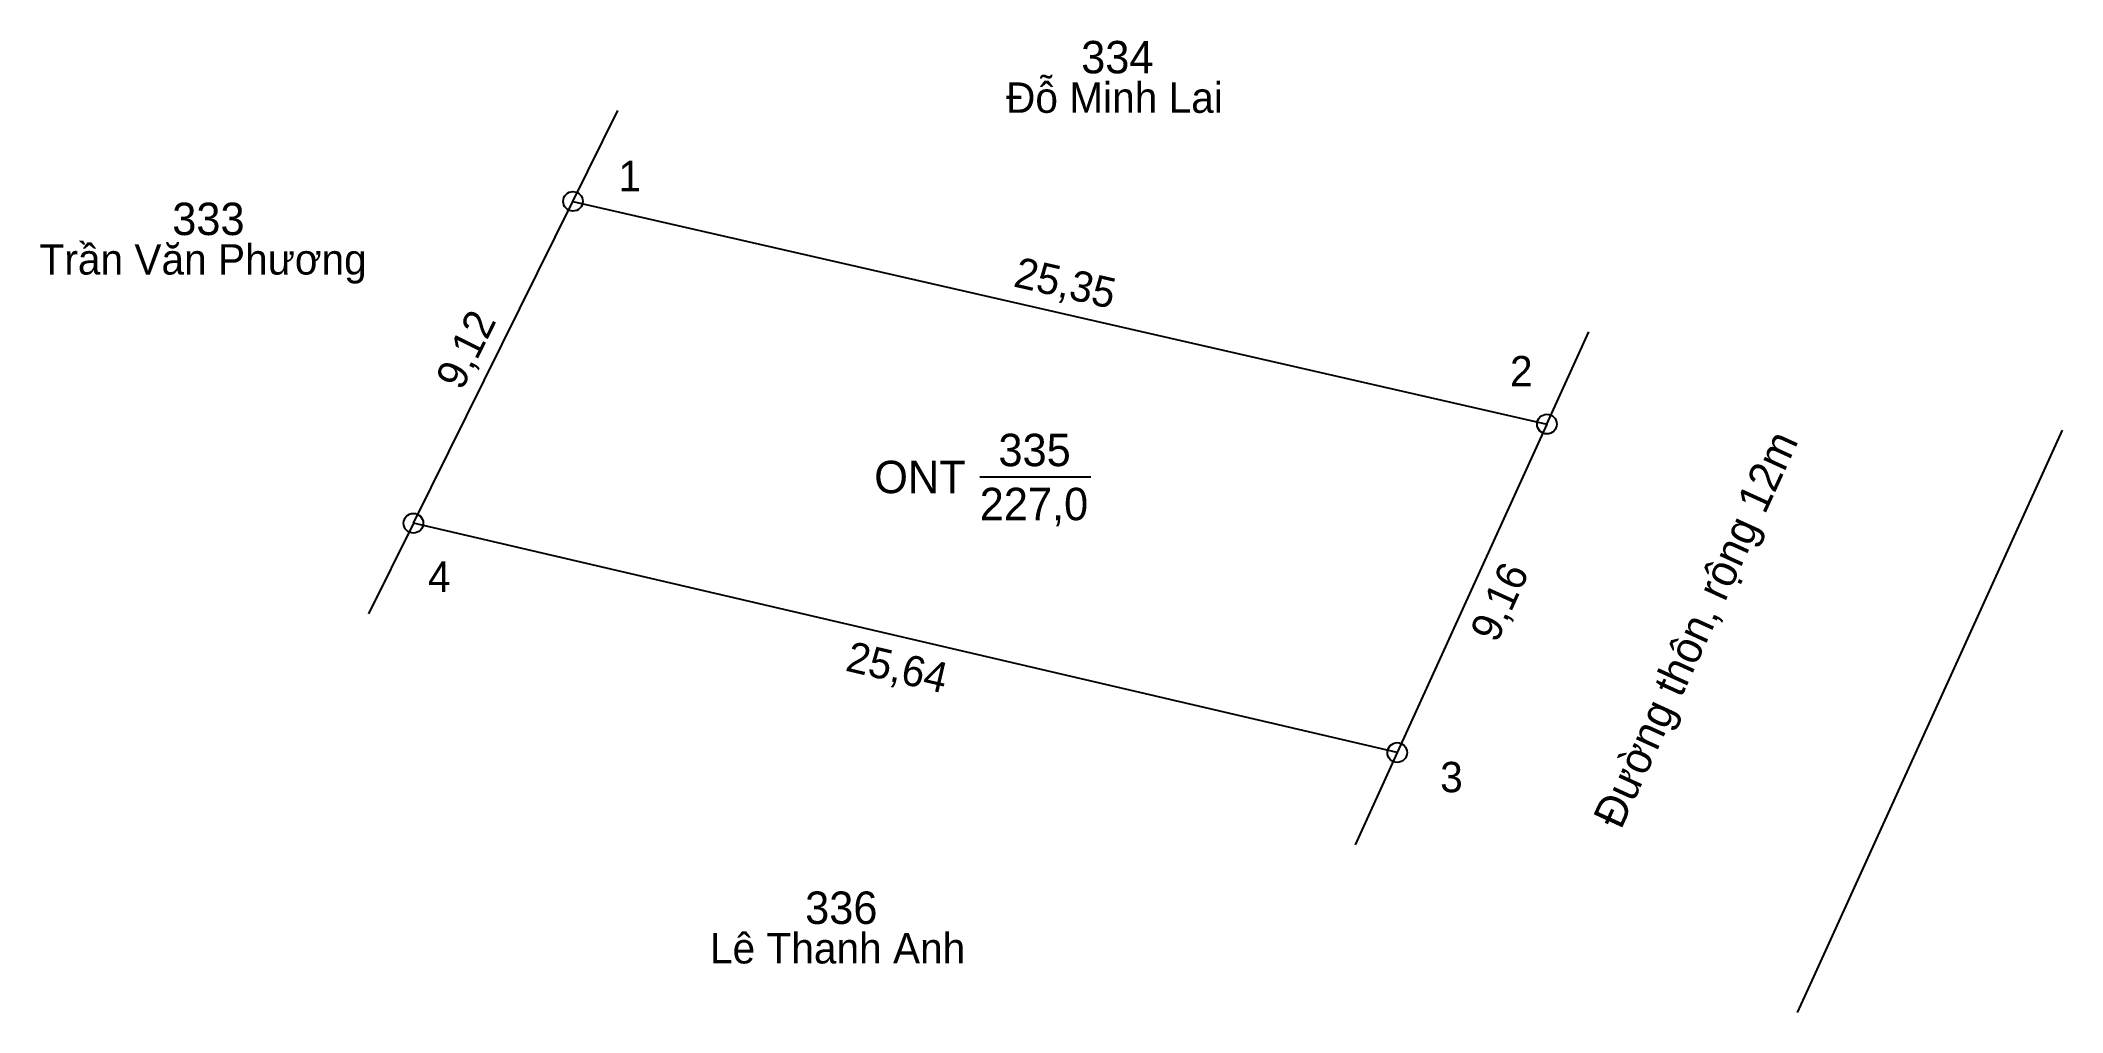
# Model space of a CAD drawing. Extents: x 540644 to 540695.3, y 1835310.4 to 1835335.1.
import ezdxf

# ---------------------------------------------------------------- set-up
doc = ezdxf.new("R2010")
doc.units = 0
for name, color, linetype in [('CanhThua', 7, 'Continuous'), ('ChieuDaiCanhThua', 7, 'Continuous'), ('Level 1', 7, 'Continuous'), ('Level 10', 7, 'Continuous'), ('MocDinhThua', 7, 'Continuous'), ('NhanDiaChinhThua', 7, 'Continuous'), ('NhanTuCan', 7, 'Continuous'), ('RauThua', 7, 'Continuous'), ('SoHieuDinhThua', 7, 'Continuous'), ('TenChuLanCan', 7, 'Continuous')]:
    doc.layers.add(name, color=color, linetype=linetype)

msp = doc.modelspace()

# ---------------------------------------------------------------- linework, layer by layer
at = {"layer": 'CanhThua'}
for p, q in [((540653.46, 1835322.807), (540657.508, 1835330.975)), ((540657.508, 1835330.975), (540682.224, 1835325.321)), ((540682.224, 1835325.321), (540678.426, 1835316.988)), ((540678.426, 1835316.988), (540653.46, 1835322.807))]:
    msp.add_line(p, q, dxfattribs=at)
at = {"layer": 'Level 10'}
for p, q in [((540692.652, 1835319.326), (540695.311, 1835325.165)), ((540688.954, 1835311.204), (540692.652, 1835319.326)), ((540688.954, 1835311.204), (540692.652, 1835319.326)), ((540688.583, 1835310.389), (540688.954, 1835311.204))]:
    msp.add_line(p, q, dxfattribs=at)
at = {"layer": 'MocDinhThua'}
for centre in [(540657.508, 1835330.975), (540682.224, 1835325.321), (540653.46, 1835322.807), (540678.426, 1835316.988)]:
    msp.add_circle(centre, 0.25, dxfattribs=at)
at = {"layer": 'NhanDiaChinhThua'}
msp.add_line((540667.83, 1835323.98), (540670.65, 1835323.98), dxfattribs=at)
at = {"layer": 'RauThua'}
for p, q in [((540657.508, 1835330.975), (540658.649, 1835333.278)), ((540682.224, 1835325.321), (540683.29, 1835327.66)), ((540653.46, 1835322.807), (540652.319, 1835320.504)), ((540678.426, 1835316.988), (540677.36, 1835314.649))]:
    msp.add_line(p, q, dxfattribs=at)

# ---------------------------------------------------------------- texts
at = {"layer": 'ChieuDaiCanhThua'}
for s, rotation, p in [('25,35', 347.1148, (540668.659, 1835328.82)), ('9,12', 63.6373, (540654.686, 1835326.149)), ('9,16', 65.4975, (540680.953, 1835319.743)), ('25,64', 346.8799, (540664.394, 1835319.071))]:
    msp.add_text(s, height=0.7712, rotation=rotation, dxfattribs=at).set_placement(p)
at = {"layer": 'Level 1'}
msp.add_text('Đường thôn, rộng 12m', height=0.8, rotation=65.4613, dxfattribs=at).set_placement((540684.103, 1835315.009))
at = {"layer": 'NhanDiaChinhThua'}
for s, p in [('335', (540668.305, 1835324.254)), ('ONT', (540665.153, 1835323.569)), ('227,0', (540667.83, 1835322.883))]:
    msp.add_text(s, height=0.8226, dxfattribs=at).set_placement(p)
at = {"layer": 'NhanTuCan'}
for s, p in [('334', (540670.405, 1835334.223)), ('333', (540647.338, 1835330.119)), ('336', (540663.4, 1835312.638))]:
    msp.add_text(s, height=0.8226, dxfattribs=at).set_placement(p)
at = {"layer": 'SoHieuDinhThua'}
for s, p in [('1', (540658.663, 1835331.232)), ('2', (540681.288, 1835326.28)), ('4', (540653.827, 1835321.065)), ('3', (540679.516, 1835315.98))]:
    msp.add_text(s, height=0.771, dxfattribs=at).set_placement(p)
at = {"layer": 'TenChuLanCan'}
for s, p in [('Đỗ Minh Lai', (540668.498, 1835333.221)), ('Trần Văn Phương', (540643.97, 1835329.117)), ('Lê Thanh Anh', (540660.985, 1835311.635))]:
    msp.add_text(s, height=0.77115, dxfattribs=at).set_placement(p)

doc.saveas('drawing.dxf')
